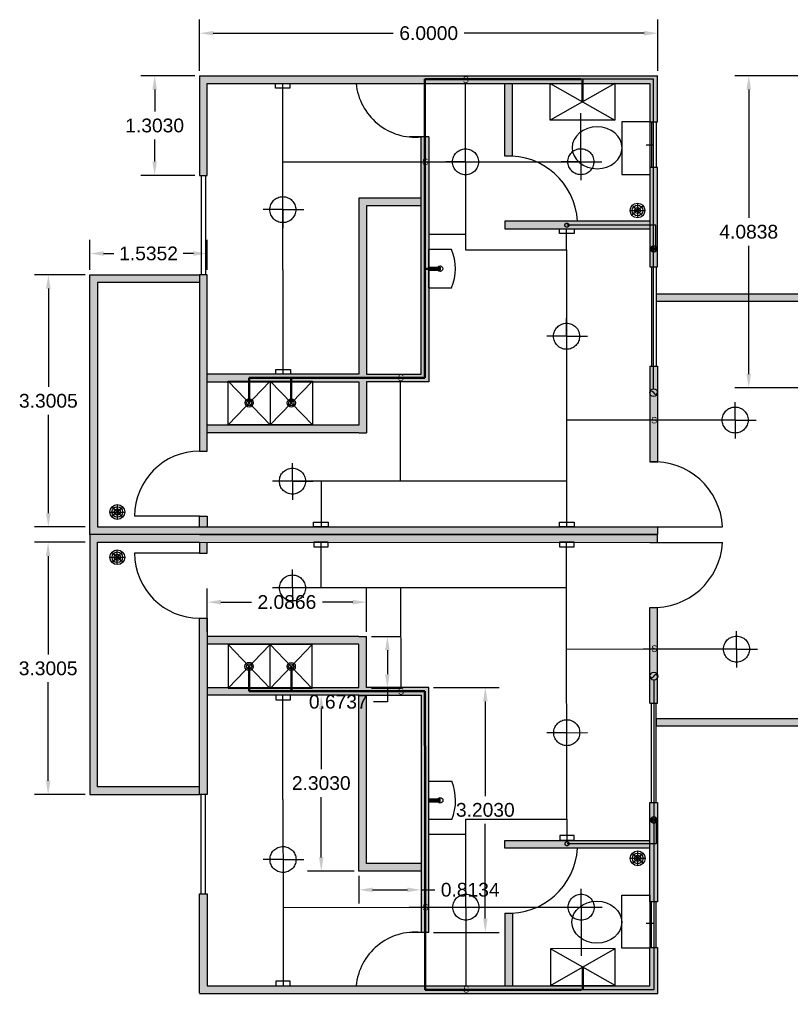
# Model space of a CAD drawing. Header units: inches. Extents: x 14 to 139, y -2 to 83.
# Drawn here: x 14.05 to 24.16, y 0.8 to 13.54 of the extents above; entities that cross this region are included whole.
import ezdxf

# ---------------------------------------------------------------- set-up
doc = ezdxf.new("R2010")
doc.units = ezdxf.units.IN
doc.header["$MEASUREMENT"] = 0
doc.header["$PDMODE"] = 3
doc.linetypes.add('ACAD_ISO02W100', pattern=[15, 12, -3])
doc.layers.add('Plumb-Cold-Supply', color=5, linetype='Continuous', lineweight=40)
for name, color, linetype in [('Services-Electrical', 1, 'ACAD_ISO02W100'), ('Services-Internet', 3, 'ACAD_ISO02W100'), ('Services-Water', 5, 'Continuous')]:
    doc.layers.add(name, color=color, linetype=linetype)
doc.styles.get("Standard").update_dxf_attribs({"font": 'arial.ttf'})
doc.dimstyles.get("Standard").update_dxf_attribs({"dimtxt": 0.18, "dimasz": 0.18, "dimexe": 0.18, "dimexo": 0.0625, "dimgap": 0.09, "dimtad": 0, "dimtih": 1, "dimtoh": 1, "dimdec": 4, "dimzin": 0, "dimdsep": 46, "dimtxsty": 'Standard', "dimcen": 0.09, "dimadec": 0, "dimazin": 0, "dimtfac": 1, "dimtdec": 4, "dimtofl": 0, "dimtmove": 0, "dimatfit": 3, "dimfxl": 1, "dimtolj": 1, "dimtzin": 0, "dimarcsym": 0})

# ---------------------------------------------------------------- blocks, each defined once
blk = doc.blocks.new('*D1')
at = {"color": 0, "lineweight": -2, "transparency": 16777216}
for p, q in [((16.41, 12.865), (16.41, 13.539)), ((22.41, 12.865), (22.41, 13.539)), ((16.59, 13.359), (18.946, 13.359)), ((22.23, 13.359), (19.873, 13.359))]:
    blk.add_line(p, q, dxfattribs=at)
at = {"color": 0, "transparency": 16777216}
for points in [[(16.59, 13.389), (16.59, 13.329), (16.41, 13.359)], [(22.23, 13.389), (22.23, 13.329), (22.41, 13.359)]]:
    blk.add_solid(points, dxfattribs=at)
at = {"layer": 'Defpoints', "color": 0, "transparency": 16777216}
for p in [(22.41, 13.359), (16.41, 12.802), (22.41, 12.802)]:
    blk.add_point(p, dxfattribs=at)
at = {"color": 0, "transparency": 16777216, "insert": (19.41, 13.359), "char_height": 0.18, "attachment_point": 5}
blk.add_mtext('\\A1;6.0000', dxfattribs=at)
blk = doc.blocks.new('*D4')
at = {"color": 0, "lineweight": -2, "transparency": 16777216}
for p, q in [((16.347, 12.802), (15.642, 12.802)), ((15.822, 12.622), (15.822, 12.333)), ((15.822, 11.679), (15.822, 11.969)), ((16.347, 11.499), (15.642, 11.499))]:
    blk.add_line(p, q, dxfattribs=at)
at = {"color": 0, "transparency": 16777216}
for points in [[(15.792, 12.622), (15.852, 12.622), (15.822, 12.802)], [(15.792, 11.679), (15.852, 11.679), (15.822, 11.499)]]:
    blk.add_solid(points, dxfattribs=at)
at = {"layer": 'Defpoints', "color": 0, "transparency": 16777216}
for p in [(16.41, 12.802), (15.822, 11.499), (16.41, 11.499)]:
    blk.add_point(p, dxfattribs=at)
at = {"color": 0, "transparency": 16777216, "insert": (15.822, 12.151), "char_height": 0.18, "attachment_point": 5}
blk.add_mtext('\\A1;1.3030', dxfattribs=at)
blk = doc.blocks.new('*D5')
at = {"color": 0, "lineweight": -2, "transparency": 16777216}
for p, q in [((14.974, 10.262), (14.974, 10.657)), ((16.51, 10.262), (16.51, 10.657)), ((15.154, 10.477), (15.288, 10.477)), ((16.33, 10.477), (16.196, 10.477))]:
    blk.add_line(p, q, dxfattribs=at)
at = {"color": 0, "transparency": 16777216}
for points in [[(15.154, 10.507), (15.154, 10.447), (14.974, 10.477)], [(16.33, 10.507), (16.33, 10.447), (16.51, 10.477)]]:
    blk.add_solid(points, dxfattribs=at)
at = {"layer": 'Defpoints', "color": 0, "transparency": 16777216}
for p in [(16.51, 10.477), (14.974, 10.199), (16.51, 10.199)]:
    blk.add_point(p, dxfattribs=at)
at = {"color": 0, "transparency": 16777216, "insert": (15.742, 10.477), "char_height": 0.18, "attachment_point": 5}
blk.add_mtext('\\A1;1.5352', dxfattribs=at)
blk = doc.blocks.new('*D6')
at = {"color": 0, "lineweight": -2, "transparency": 16777216}
for p, q in [((14.912, 10.199), (14.25, 10.199)), ((14.43, 10.019), (14.43, 8.731)), ((14.43, 7.079), (14.43, 8.367)), ((14.912, 6.899), (14.25, 6.899))]:
    blk.add_line(p, q, dxfattribs=at)
at = {"color": 0, "transparency": 16777216}
for points in [[(14.4, 10.019), (14.46, 10.019), (14.43, 10.199)], [(14.4, 7.079), (14.46, 7.079), (14.43, 6.899)]]:
    blk.add_solid(points, dxfattribs=at)
at = {"layer": 'Defpoints', "color": 0, "transparency": 16777216}
for p in [(14.974, 10.199), (14.43, 6.899), (14.974, 6.899)]:
    blk.add_point(p, dxfattribs=at)
at = {"color": 0, "transparency": 16777216, "insert": (14.43, 8.549), "char_height": 0.18, "attachment_point": 5}
blk.add_mtext('\\A1;3.3005', dxfattribs=at)
blk = doc.blocks.new('*D7')
at = {"color": 0, "lineweight": -2, "transparency": 16777216}
for p, q in [((14.912, 6.699), (14.247, 6.699)), ((14.427, 6.519), (14.427, 5.231)), ((14.427, 3.578), (14.427, 4.867)), ((14.912, 3.398), (14.247, 3.398))]:
    blk.add_line(p, q, dxfattribs=at)
at = {"color": 0, "transparency": 16777216}
for points in [[(14.397, 6.519), (14.457, 6.519), (14.427, 6.699)], [(14.397, 3.578), (14.457, 3.578), (14.427, 3.398)]]:
    blk.add_solid(points, dxfattribs=at)
at = {"layer": 'Defpoints', "color": 0, "transparency": 16777216}
for p in [(14.427, 6.699), (14.974, 6.699), (14.974, 3.398)]:
    blk.add_point(p, dxfattribs=at)
at = {"color": 0, "transparency": 16777216, "insert": (14.427, 5.049), "char_height": 0.18, "attachment_point": 5}
blk.add_mtext('\\A1;3.3005', dxfattribs=at)
blk = doc.blocks.new('*D22')
at = {"color": 0, "lineweight": -2, "transparency": 16777216}
for p, q in [((24.325, 12.802), (23.42, 12.802)), ((23.6, 12.622), (23.6, 10.942)), ((23.6, 8.899), (23.6, 10.579)), ((24.325, 8.719), (23.42, 8.719))]:
    blk.add_line(p, q, dxfattribs=at)
at = {"color": 0, "transparency": 16777216}
for points in [[(23.57, 12.622), (23.63, 12.622), (23.6, 12.802)], [(23.57, 8.899), (23.63, 8.899), (23.6, 8.719)]]:
    blk.add_solid(points, dxfattribs=at)
at = {"layer": 'Defpoints', "color": 0, "transparency": 16777216}
for p in [(24.387, 12.802), (23.6, 8.719), (24.387, 8.719)]:
    blk.add_point(p, dxfattribs=at)
at = {"color": 0, "transparency": 16777216, "insert": (23.6, 10.761), "char_height": 0.18, "attachment_point": 5}
blk.add_mtext('\\A1;4.0838', dxfattribs=at)
blk = doc.blocks.new('*D32')
at = {"color": 0, "lineweight": -2, "transparency": 16777216}
for p, q in [((16.51, 5.528), (16.51, 6.096)), ((18.596, 5.528), (18.596, 6.096)), ((16.69, 5.916), (17.088, 5.916)), ((18.416, 5.916), (18.018, 5.916))]:
    blk.add_line(p, q, dxfattribs=at)
at = {"color": 0, "transparency": 16777216}
for points in [[(16.69, 5.946), (16.69, 5.886), (16.51, 5.916)], [(18.416, 5.946), (18.416, 5.886), (18.596, 5.916)]]:
    blk.add_solid(points, dxfattribs=at)
at = {"layer": 'Defpoints', "color": 0, "transparency": 16777216}
for p in [(18.596, 5.916), (16.51, 5.466), (18.596, 5.466)]:
    blk.add_point(p, dxfattribs=at)
at = {"color": 0, "transparency": 16777216, "insert": (17.553, 5.916), "char_height": 0.18, "attachment_point": 5}
blk.add_mtext('\\A1;2.0866', dxfattribs=at)
blk = doc.blocks.new('*D33')
at = {"color": 0, "lineweight": -2, "transparency": 16777216}
for p, q in [((18.659, 5.466), (19.049, 5.466)), ((18.869, 5.286), (18.869, 4.972)), ((18.659, 4.792), (19.049, 4.792)), ((18.869, 4.792), (18.869, 4.612)), ((18.869, 4.612), (18.689, 4.612))]:
    blk.add_line(p, q, dxfattribs=at)
at = {"color": 0, "transparency": 16777216}
for points in [[(18.839, 5.286), (18.899, 5.286), (18.869, 5.466)], [(18.839, 4.972), (18.899, 4.972), (18.869, 4.792)]]:
    blk.add_solid(points, dxfattribs=at)
at = {"layer": 'Defpoints', "color": 0, "transparency": 16777216}
for p in [(18.596, 5.466), (18.596, 4.792), (18.869, 4.792)]:
    blk.add_point(p, dxfattribs=at)
at = {"color": 0, "transparency": 16777216, "insert": (18.226, 4.612), "char_height": 0.18, "attachment_point": 5}
blk.add_mtext('\\A1;0.6737', dxfattribs=at)
blk = doc.blocks.new('*D34')
at = {"color": 0, "lineweight": -2, "transparency": 16777216}
for p, q in [((18.434, 4.698), (17.823, 4.698)), ((18.003, 4.518), (18.003, 3.729)), ((18.003, 2.575), (18.003, 3.365)), ((18.434, 2.395), (17.823, 2.395))]:
    blk.add_line(p, q, dxfattribs=at)
at = {"color": 0, "transparency": 16777216}
for points in [[(17.973, 4.518), (18.033, 4.518), (18.003, 4.698)], [(17.973, 2.575), (18.033, 2.575), (18.003, 2.395)]]:
    blk.add_solid(points, dxfattribs=at)
at = {"layer": 'Defpoints', "color": 0, "transparency": 16777216}
for p in [(18.003, 4.698), (18.496, 4.698), (18.496, 2.395)]:
    blk.add_point(p, dxfattribs=at)
at = {"color": 0, "transparency": 16777216, "insert": (18.003, 3.547), "char_height": 0.18, "attachment_point": 5}
blk.add_mtext('\\A1;2.3030', dxfattribs=at)
blk = doc.blocks.new('*D35')
at = {"color": 0, "lineweight": -2, "transparency": 16777216}
for p, q in [((18.496, 2.333), (18.496, 1.972)), ((19.31, 2.333), (19.31, 1.972)), ((18.676, 2.152), (19.13, 2.152)), ((19.31, 2.152), (19.49, 2.152))]:
    blk.add_line(p, q, dxfattribs=at)
at = {"color": 0, "transparency": 16777216}
for points in [[(18.676, 2.182), (18.676, 2.122), (18.496, 2.152)], [(19.13, 2.182), (19.13, 2.122), (19.31, 2.152)]]:
    blk.add_solid(points, dxfattribs=at)
at = {"layer": 'Defpoints', "color": 0, "transparency": 16777216}
for p in [(18.496, 2.395), (19.31, 2.395), (19.31, 2.152)]:
    blk.add_point(p, dxfattribs=at)
at = {"color": 0, "transparency": 16777216, "insert": (19.953, 2.152), "char_height": 0.18, "attachment_point": 5}
blk.add_mtext('\\A1;0.8134', dxfattribs=at)
blk = doc.blocks.new('*D36')
at = {"color": 0, "lineweight": -2, "transparency": 16777216}
for p, q in [((19.472, 4.798), (20.331, 4.798)), ((20.151, 4.618), (20.151, 3.379)), ((20.151, 1.775), (20.151, 3.015)), ((19.472, 1.595), (20.331, 1.595))]:
    blk.add_line(p, q, dxfattribs=at)
at = {"color": 0, "transparency": 16777216}
for points in [[(20.121, 4.618), (20.181, 4.618), (20.151, 4.798)], [(20.121, 1.775), (20.181, 1.775), (20.151, 1.595)]]:
    blk.add_solid(points, dxfattribs=at)
at = {"layer": 'Defpoints', "color": 0, "transparency": 16777216}
for p in [(19.41, 4.798), (19.41, 1.595), (20.151, 1.595)]:
    blk.add_point(p, dxfattribs=at)
at = {"color": 0, "transparency": 16777216, "insert": (20.151, 3.197), "char_height": 0.18, "attachment_point": 5}
blk.add_mtext('\\A1;3.2030', dxfattribs=at)

msp = doc.modelspace()

# ---------------------------------------------------------------- hatches: boundary and pattern name
h = msp.add_hatch(color=256)
h.dxf.hatch_style = 1
h.paths.add_polyline_path([(22.40705, 9.00155), (22.30705, 9.00155), (22.30705, 7.75151, -0.02776602), (22.40705, 7.75155)])
h.paths.add_polyline_path([(22.40705, 11.60155), (22.30705, 11.60155), (22.30705, 10.30155), (22.40705, 10.30155)])
h.paths.add_polyline_path([(22.40705, 12.80244), (16.40957, 12.80244), (16.40957, 11.49942), (16.50957, 11.49942), (16.50957, 12.70244), (22.30705, 12.70244), (22.30705, 12.20155), (22.40705, 12.20155)])
h.paths.add_polyline_path([(22.30705, 10.90155), (20.50705, 10.90155), (20.40705, 10.90155), (20.40705, 10.80155), (22.30705, 10.80155)])
h.paths.add_polyline_path([(20.50705, 12.70244), (20.40705, 12.70244), (20.40705, 11.75199, -0.02774991), (20.50705, 11.75197)], flags=17)
h.paths.add_polyline_path([(19.40957, 12.00244), (19.30957, 12.00244), (19.30957, 8.89942), (18.59614, 8.89942), (18.59614, 11.10244), (19.30957, 11.10244), (19.30957, 11.20244), (18.49614, 11.20244), (18.49614, 8.89942), (16.50957, 8.89942), (16.50957, 8.79942), (18.49614, 8.79942), (18.49614, 8.23229), (16.50957, 8.23229), (16.50957, 8.13229), (18.49614, 8.13229), (18.59614, 8.13229), (18.59614, 8.79942), (19.40957, 8.79942), (19.40957, 8.89942)])
h = msp.add_hatch(color=7)
h.dxf.hatch_style = 1
h.paths.add_polyline_path([(22.32616, 10.50763), (22.35531, 10.53678), (22.32616, 10.56593)])
h.paths.add_polyline_path([(22.35531, 10.53678), (22.38446, 10.50763), (22.38446, 10.56593)])
h = msp.add_hatch(color=256)
h.dxf.hatch_style = 1
h.paths.add_polyline_path([(16.50957, 10.19942), (16.40957, 10.19942), (16.40957, 7.89164), (16.50957, 7.89164)], flags=17)
h.paths.add_polyline_path([(16.40957, 10.19942), (14.97437, 10.19942), (14.97437, 6.7989), (16.40957, 6.79942), (22.40705, 6.80155), (22.40705, 6.90151), (22.30705, 6.90151), (16.40953, 6.89942), (15.07437, 6.89894), (15.07437, 10.09942), (16.40957, 10.09942)])
h.paths.add_polyline_path([(16.50957, 7.03996), (16.40957, 7.03996), (16.40957, 6.89942), (16.50957, 6.89945)], flags=17)
h = msp.add_hatch(color=256)
h.dxf.hatch_style = 1
h.paths.add_polyline_path([(19.52283, 10.27847, -0.15066439), (19.529, 10.29847), (19.40835, 10.29847), (19.40835, 10.25847), (19.529, 10.25847, -0.15066439)])
h.paths.add_polyline_path([(19.55835, 10.29847), (19.529, 10.29847, 0.15066439), (19.52283, 10.27847, 0.15066439), (19.529, 10.25847), (19.55835, 10.25847)])
h = msp.add_hatch(color=256)
h.dxf.hatch_style = 1
h.paths.add_polyline_path([(24.38705, 9.95139), (22.38705, 9.95139), (22.38705, 9.85139), (24.38705, 9.85139)])
h.paths.add_polyline_path([(24.38705, 4.39443), (22.38705, 4.39443), (22.38705, 4.29443), (24.38705, 4.29443)])
h.paths.add_polyline_path([(38.38512, 4.39397), (36.38482, 4.39443), (36.38482, 4.29443), (38.3851, 4.29397)])
h = msp.add_hatch(color=256)
h.dxf.hatch_style = 1
h.paths.add_polyline_path([(16.50957, 3.39839), (16.40957, 3.39839), (16.40957, 5.70617), (16.50957, 5.70617)], flags=17)
h.paths.add_polyline_path([(16.40957, 3.39839), (14.97437, 3.39839), (14.97437, 6.7989), (16.40957, 6.79839), (22.40705, 6.79626), (22.40705, 6.69629), (22.30705, 6.69629), (16.40953, 6.69839), (15.07437, 6.69887), (15.07437, 3.49839), (16.40957, 3.49839)])
h.paths.add_polyline_path([(16.50957, 6.55785), (16.40957, 6.55785), (16.40957, 6.69839), (16.50957, 6.69836)], flags=17)
h = msp.add_hatch(color=256)
h.dxf.hatch_style = 1
h.paths.add_polyline_path([(22.40705, 4.59626), (22.30705, 4.59626), (22.30705, 5.84629, 0.02776602), (22.40705, 5.84626)])
h.paths.add_polyline_path([(22.40705, 1.99626), (22.30705, 1.99626), (22.30705, 3.29626), (22.40705, 3.29626)])
h.paths.add_polyline_path([(22.40705, 0.79537), (16.40957, 0.79537), (16.40957, 2.09839), (16.50957, 2.09839), (16.50957, 0.89537), (22.30705, 0.89537), (22.30705, 1.39626), (22.40705, 1.39626)])
h.paths.add_polyline_path([(22.30705, 2.69626), (20.50705, 2.69626), (20.40705, 2.69626), (20.40705, 2.79626), (22.30705, 2.79626)])
h.paths.add_polyline_path([(20.50705, 0.89537), (20.40705, 0.89537), (20.40705, 1.84581, 0.02774991), (20.50705, 1.84584)], flags=17)
h.paths.add_polyline_path([(19.40957, 1.59537), (19.30957, 1.59537), (19.30957, 4.69839), (18.59614, 4.69839), (18.59614, 2.49537), (19.30957, 2.49537), (19.30957, 2.39537), (18.49614, 2.39537), (18.49614, 4.69839), (16.50957, 4.69839), (16.50957, 4.79839), (18.49614, 4.79839), (18.49614, 5.36552), (16.50957, 5.36552), (16.50957, 5.46552), (18.49614, 5.46552), (18.59614, 5.46552), (18.59614, 4.79839), (19.40957, 4.79839), (19.40957, 4.69839)])
h = msp.add_hatch(color=256)
h.dxf.hatch_style = 1
h.paths.add_polyline_path([(19.52531, 3.32257, 0.15066439), (19.53149, 3.30258), (19.41084, 3.30249), (19.41081, 3.34249), (19.53146, 3.34258, 0.15066439)])
h.paths.add_polyline_path([(19.56084, 3.3026), (19.53149, 3.30258, -0.15066439), (19.52531, 3.32257, -0.15066439), (19.53146, 3.34258), (19.56081, 3.3426)])
h = msp.add_hatch(color=7)
h.dxf.hatch_style = 1
h.paths.add_polyline_path([(22.32884, 3.03712), (22.35797, 3.06629), (22.3288, 3.09542)])
h.paths.add_polyline_path([(22.38714, 3.03716), (22.3871, 3.09546), (22.35797, 3.06629)])

# ---------------------------------------------------------------- linework, layer by layer
for p, q in [((16.40957, 12.80244), (22.40957, 12.80244)), ((20.40705, 11.75199), (20.40705, 12.70244)), ((20.50705, 11.75197), (20.50705, 12.70244)), ((21.00196, 12.70244), (21.84672, 12.22033)), ((21.84672, 12.70244), (21.00196, 12.22033)), ((22.40705, 12.70244), (22.40957, 12.70244)), ((22.32705, 12.20155), (22.32705, 11.60155)), ((22.38705, 12.20155), (22.38705, 11.60155)), ((19.30957, 12.00244), (19.15957, 12.00244)), ((19.40957, 12.00244), (19.30957, 12.00244)), ((19.40957, 12.00244), (19.40957, 8.89942)), ((16.42957, 11.49942), (16.42957, 10.19942)), ((16.48957, 11.49942), (16.48957, 10.19942)), ((22.21681, 11.102), (22.06945, 10.97693)), ((22.07543, 11.10843), (22.21083, 10.9705)), ((22.14337, 11.13611), (22.14289, 10.94282)), ((22.04649, 11.03825), (22.23976, 11.03825)), ((19.70835, 10.52847), (19.40835, 10.52847)), ((19.40835, 10.52847), (19.40835, 10.02847)), ((19.40835, 10.29847), (19.55835, 10.29847)), ((19.40835, 10.25847), (19.55835, 10.25847)), ((19.55835, 10.29847), (19.55835, 10.25847)), ((22.32705, 10.30155), (22.32705, 9.00155)), ((22.38705, 10.30155), (22.38705, 9.00155)), ((19.40835, 10.02847), (19.70835, 10.02847)), ((22.38705, 9.95139), (24.38705, 9.95139)), ((22.38705, 9.95139), (22.38705, 9.85139)), ((22.38705, 9.85139), (24.38705, 9.85139)), ((22.30705, 9.00155), (22.40705, 9.00155)), ((22.30705, 9.00155), (22.30705, 7.75151)), ((22.40705, 9.00155), (22.40705, 7.75155)), ((16.78395, 8.80822), (17.33516, 8.23601)), ((17.33516, 8.80822), (16.78395, 8.23601)), ((17.33516, 8.80822), (17.33516, 8.23601)), ((17.88638, 8.80822), (17.33516, 8.23601)), ((17.33516, 8.80822), (17.88638, 8.23601)), ((19.40957, 8.89942), (19.40957, 8.79942)), ((18.49614, 8.13229), (16.50957, 8.13229)), ((18.49614, 8.13229), (18.59614, 8.13229)), ((22.30705, 7.75151), (22.40771, 7.75151)), ((15.40623, 7.15776), (15.25886, 7.03269)), ((15.26484, 7.1642), (15.40024, 7.02626)), ((15.33279, 7.19187), (15.3323, 6.99859)), ((15.23591, 7.09402), (15.42918, 7.09402)), ((16.40957, 7.03996), (15.55957, 7.03996)), ((14.97437, 6.8989), (14.97433, 6.8989)), ((22.40705, 6.90218), (23.25705, 6.90218)), ((15.07437, 6.79894), (15.07437, 6.7989)), ((15.07437, 6.79887), (15.07437, 6.7989)), ((16.50957, 6.79945), (16.50957, 6.79942)), ((16.50957, 6.79836), (16.50957, 6.79839)), ((14.97437, 6.6989), (14.97433, 6.6989)), ((22.40705, 6.69563), (23.25705, 6.69563)), ((15.23612, 6.50398), (15.42939, 6.50412)), ((15.40648, 6.44035), (15.25903, 6.56532)), ((15.2651, 6.43382), (15.4004, 6.57185)), ((15.33306, 6.40619), (15.33244, 6.59948)), ((16.40957, 6.55785), (15.55957, 6.55785)), ((22.30705, 4.59626), (22.30705, 5.84629)), ((22.40705, 4.59626), (22.40705, 5.84626)), ((18.49614, 5.46552), (16.50957, 5.46552)), ((16.78251, 4.7883), (17.33414, 5.36011)), ((17.33373, 4.78791), (16.78292, 5.36051)), ((17.33373, 4.78791), (17.33414, 5.36011)), ((17.33373, 4.78791), (17.88536, 5.35972)), ((17.88495, 4.78752), (17.33414, 5.36011)), ((18.49614, 5.46552), (18.59614, 5.46552)), ((19.40957, 4.69839), (19.40957, 4.79839)), ((19.40957, 1.59537), (19.40957, 4.69839)), ((22.30705, 4.59626), (22.40705, 4.59626)), ((22.32705, 3.29626), (22.32705, 4.59626)), ((22.38705, 3.29626), (22.38705, 4.59626)), ((22.38705, 4.39443), (22.38705, 4.29443)), ((19.41065, 3.57249), (19.71065, 3.57271)), ((16.42957, 2.09839), (16.42957, 3.39839)), ((16.48957, 2.09839), (16.48957, 3.39839)), ((19.41081, 3.34249), (19.56081, 3.3426)), ((19.56084, 3.3026), (19.56081, 3.3426)), ((19.41084, 3.30249), (19.56084, 3.3026)), ((19.711, 3.07271), (19.411, 3.07249)), ((22.04951, 2.56459), (22.24278, 2.56473)), ((22.21988, 2.50097), (22.07242, 2.62593)), ((22.0785, 2.49443), (22.2138, 2.63246)), ((22.14646, 2.46681), (22.14584, 2.66009)), ((22.32705, 1.39626), (22.32705, 1.99626)), ((22.38705, 1.39626), (22.38705, 1.99626)), ((20.40705, 1.84581), (20.40705, 0.89537)), ((20.50705, 1.84584), (20.50705, 0.89537)), ((19.30957, 1.59537), (19.15957, 1.59537)), ((19.40957, 1.59537), (19.30957, 1.59537)), ((21.85092, 0.90026), (21.00582, 1.38177)), ((21.00616, 0.89966), (21.85058, 1.38237)), ((22.40705, 0.89537), (22.40957, 0.89537)), ((16.40957, 0.79537), (22.40957, 0.79537))]:
    msp.add_line(p, q)
for points in [[(16.40957, 12.79942), (16.40957, 11.49942), (16.50957, 11.49942), (16.50957, 12.70244), (22.30705, 12.70244), (22.30705, 12.20155), (22.40705, 12.20155), (22.40705, 12.80155)], [(19.30957, 11.10244), (18.59614, 11.10244), (18.59614, 8.89942), (19.30957, 8.89942), (19.30957, 12.00244)], [(19.30957, 11.20244), (18.49614, 11.20244), (18.49614, 8.89942), (16.50957, 8.89942)], [(22.30705, 10.90155), (20.50705, 10.90155), (20.40705, 10.90155), (20.40705, 10.80155), (22.30705, 10.80155)], [(22.40705, 6.90218), (22.40705, 6.80155), (16.40957, 6.79942), (14.97437, 6.7989), (14.97437, 10.19942), (16.40957, 10.19942), (16.40957, 7.89164), (16.50957, 7.89164), (16.50957, 10.19942), (16.40957, 10.19942)], [(16.40957, 10.09942), (15.07437, 10.09942), (15.07437, 6.89894), (16.40953, 6.89942), (22.30705, 6.90151), (22.40705, 6.90151)], [(16.50957, 8.79942), (18.49614, 8.79942), (18.49614, 8.23229), (16.50957, 8.23229)], [(19.40957, 8.79942), (18.59614, 8.79942), (18.59614, 8.13229)], [(16.40957, 6.89942), (16.40957, 7.03996), (16.50957, 7.03996), (16.50957, 6.89945)], [(22.40705, 6.69563), (22.40705, 6.79626), (16.40957, 6.79839), (14.97437, 6.7989), (14.97437, 3.39839), (16.40957, 3.39839), (16.40957, 5.70617), (16.50957, 5.70617), (16.50957, 3.39839), (16.40957, 3.39839)], [(16.40957, 3.49839), (15.07437, 3.49839), (15.07437, 6.69887), (16.40953, 6.69839), (22.30705, 6.69629), (22.40705, 6.69629)], [(16.40957, 6.69839), (16.40957, 6.55785), (16.50957, 6.55785), (16.50957, 6.69836)], [(16.50957, 4.79839), (18.49614, 4.79839), (18.49614, 5.36552), (16.50957, 5.36552)], [(19.40957, 4.79839), (18.59614, 4.79839), (18.59614, 5.46552)], [(19.30957, 2.39537), (18.49614, 2.39537), (18.49614, 4.69839), (16.50957, 4.69839)], [(19.30957, 2.49537), (18.59614, 2.49537), (18.59614, 4.69839), (19.30957, 4.69839), (19.30957, 1.59537)], [(22.30705, 2.69626), (20.50705, 2.69626), (20.40705, 2.69626), (20.40705, 2.79626), (22.30705, 2.79626)], [(16.40957, 0.79839), (16.40957, 2.09839), (16.50957, 2.09839), (16.50957, 0.89537), (22.30705, 0.89537), (22.30705, 1.39626), (22.40705, 1.39626), (22.40705, 0.79626)]]:
    msp.add_lwpolyline(points)
for points in [[(21.00196, 12.70244), (21.84672, 12.70244), (21.84672, 12.22033), (21.00196, 12.22033)], [(22.30718, 12.1997), (21.94014, 12.1997), (21.94014, 11.50865), (22.30718, 11.50865)], [(22.40705, 10.30155), (22.40705, 11.60155), (22.30705, 11.60155), (22.30705, 10.30155)], [(16.78395, 8.80822), (17.88638, 8.80822), (17.88638, 8.23601), (16.78395, 8.23601)], [(16.78251, 4.7883), (17.88495, 4.78752), (17.88536, 5.35972), (16.78292, 5.36051)], [(24.38705, 4.39443), (24.38705, 4.29443), (22.38705, 4.29443), (22.38705, 4.39443)], [(22.40705, 3.29626), (22.40705, 1.99626), (22.30705, 1.99626), (22.30705, 3.29626)], [(22.30391, 1.38922), (21.93686, 1.38944), (21.93728, 2.0805), (22.30433, 2.08027)], [(21.00616, 0.89966), (21.85092, 0.90026), (21.85058, 1.38237), (21.00582, 1.38177)]]:
    msp.add_lwpolyline(points, close=True)
for centre, radius in [((22.14313, 11.03947), 0.09664), ((22.14313, 11.03947), 0.06944), ((22.14313, 11.03947), 0.03918), ((22.14313, 11.03947), 0.01554), ((19.55835, 10.27847), 0.03552), ((17.05955, 8.52212), 0.05404), ((17.05955, 8.52212), 0.03414), ((17.61077, 8.52212), 0.05404), ((17.61077, 8.52212), 0.03414), ((15.33254, 7.09523), 0.09664), ((15.33254, 7.09523), 0.06944), ((15.33254, 7.09523), 0.03918), ((15.33254, 7.09523), 0.01554), ((15.33275, 6.50283), 0.09664), ((15.33275, 6.50283), 0.06944), ((15.33275, 6.50283), 0.03918), ((15.33275, 6.50283), 0.01554), ((17.05833, 5.07421), 0.05404), ((17.05833, 5.07421), 0.03414), ((17.60954, 5.07382), 0.05404), ((17.60954, 5.07382), 0.03414), ((19.56083, 3.3226), 0.03552), ((22.14615, 2.56345), 0.09664), ((22.14615, 2.56345), 0.06944), ((22.14615, 2.56345), 0.03918), ((22.14615, 2.56345), 0.01554)]:
    msp.add_circle(centre, radius)
for centre, radius, start, end in [((19.23457, 12.77744), 0.77862, 185.52754, 275.52754), ((20.45682, 10.85177), 0.9016, 3.164942, 93.164942), ((19.11824, 10.27847), 0.64088, 337.040105, 22.959895), ((16.41041, 7.0408), 0.85084, 90.056674, 180.056674), ((22.35738, 6.85185), 0.90108, 3.202049, 93.202049), ((22.35738, 6.74596), 0.90108, 266.797951, 356.797951), ((16.41041, 6.55701), 0.85084, 179.943326, 269.943326), ((19.12072, 3.32229), 0.64088, 337.080905, 23.000695), ((20.45682, 2.74604), 0.9016, 266.835058, 356.835058), ((19.23457, 0.82037), 0.77862, 84.47246, 174.47246)]:
    msp.add_arc(centre, radius, start, end)
at = {"extrusion": (0, 0, -1)}
msp.add_ellipse((21.61438, 11.86059), major_axis=(0.32669, 0), ratio=0.84004965, start_param=-1.57079633, end_param=4.71238898, dxfattribs=at)
msp.add_ellipse((21.6113, 1.72875), major_axis=(0.32669, -0.0002), ratio=0.84004965, start_param=-1.57079633, end_param=4.71238898)
at = {"layer": 'Plumb-Cold-Supply'}
for p, q in [((21.40033, 12.75897), (19.35917, 12.75897)), ((19.35917, 12.75897), (19.35917, 10.27447)), ((21.42434, 12.46139), (21.42434, 12.75897)), ((19.55835, 10.27847), (19.35917, 10.27847)), ((19.35917, 10.27447), (19.35917, 8.84998)), ((17.61077, 8.84998), (17.05805, 8.84998)), ((17.05805, 8.84998), (17.05955, 8.79942)), ((17.05955, 8.52212), (17.05955, 8.80822)), ((17.61077, 8.84998), (17.61077, 8.52212)), ((19.35917, 8.84998), (17.6142, 8.84998)), ((17.06078, 5.07718), (17.06098, 4.79108)), ((17.61223, 4.7497), (17.612, 5.07757)), ((17.05951, 4.74931), (17.06098, 4.79988)), ((17.61223, 4.7497), (17.05951, 4.74931)), ((19.36063, 4.75095), (17.61566, 4.74971)), ((19.36164, 3.32646), (19.36063, 4.75095)), ((19.36341, 0.84196), (19.36164, 3.32646)), ((21.42837, 1.14102), (21.42858, 0.84343)), ((21.40458, 0.84342), (19.36341, 0.84196))]:
    msp.add_line(p, q, dxfattribs=at)
at = {"layer": 'Services-Electrical'}
for p, q in [((17.49965, 12.57565), (17.49965, 12.70244)), ((19.89218, 11.9111), (19.89218, 12.70244)), ((17.49965, 11.67737), (17.49965, 12.57565)), ((21.40202, 11.67737), (21.40202, 12.31434)), ((19.89218, 11.67639), (19.89218, 11.9111)), ((21.40258, 11.67815), (21.40258, 11.91286)), ((17.49965, 10.26387), (17.49965, 11.67737)), ((17.49965, 11.67737), (19.15142, 11.67737)), ((19.15142, 11.67737), (19.89186, 11.67737)), ((19.89218, 11.67639), (19.6331, 11.67639)), ((19.89186, 11.67737), (21.40202, 11.67737)), ((19.89186, 11.67737), (19.89186, 10.52544)), ((19.89218, 11.67639), (20.1656, 11.67639)), ((19.89218, 11.67639), (19.89218, 11.43426)), ((21.40258, 11.67815), (21.1435, 11.67815)), ((21.40258, 11.67815), (21.676, 11.67815)), ((21.40258, 11.67815), (21.40258, 11.43603)), ((17.49941, 11.05079), (17.49941, 11.2855)), ((17.49941, 11.05079), (17.24033, 11.05079)), ((17.49941, 11.05079), (17.77283, 11.05079)), ((17.49941, 11.05079), (17.49941, 10.80866)), ((19.89186, 10.72423), (19.40957, 10.72423)), ((21.2153, 10.70846), (21.2153, 10.80155)), ((21.2153, 10.52544), (21.2153, 10.70846)), ((19.89186, 10.52544), (21.2153, 10.52544)), ((21.2153, 10.52544), (21.2153, 7.49813)), ((17.49965, 10.26387), (17.49965, 9.02166)), ((21.2151, 9.39429), (21.2151, 9.62901)), ((21.2151, 9.39429), (20.95602, 9.39429)), ((21.2151, 9.39429), (21.48852, 9.39429)), ((21.2151, 9.39429), (21.2151, 9.15217)), ((17.49965, 9.02166), (17.49965, 8.89942)), ((19.04211, 7.49813), (19.04211, 8.79942)), ((23.42159, 8.29811), (23.42159, 8.53282)), ((21.2153, 8.29954), (22.21527, 8.29954)), ((22.21527, 8.29954), (22.30705, 8.29954)), ((22.30705, 8.29954), (22.40705, 8.29954)), ((22.40705, 8.29954), (23.42099, 8.29954)), ((23.42159, 8.29811), (23.16251, 8.29811)), ((23.42159, 8.29811), (23.69501, 8.29811)), ((23.42159, 8.29811), (23.42159, 8.05598)), ((17.62537, 7.49852), (17.62537, 7.73323)), ((17.62537, 7.49852), (17.36628, 7.49852)), ((17.62537, 7.49852), (17.89878, 7.49852)), ((17.62537, 7.49852), (17.62537, 7.25639)), ((21.2153, 7.49813), (17.62819, 7.49813)), ((18, 7.49813), (18, 7)), ((21.2153, 7.49813), (21.2153, 6.90113)), ((18, 7), (18.00004, 6.89998)), ((18.00014, 6.59996), (18.00011, 6.69998)), ((21.2158, 6.10412), (21.21537, 6.70113)), ((18.0005, 6.10183), (18.00014, 6.59996)), ((17.62586, 6.10118), (17.62569, 6.34331)), ((17.62586, 6.10118), (17.36678, 6.101)), ((17.62586, 6.10118), (17.62603, 5.86647)), ((21.2158, 6.10412), (17.62869, 6.10157)), ((19.0426, 6.10257), (19.04353, 4.80129)), ((21.21795, 3.07681), (21.2158, 6.10412)), ((23.43979, 5.30138), (23.43979, 5.53609)), ((21.21637, 5.30271), (22.21633, 5.30343)), ((22.21633, 5.30343), (22.30811, 5.30349)), ((22.30705, 5.30349), (22.40705, 5.30349)), ((22.40705, 5.30349), (23.43959, 5.30349)), ((23.43979, 5.30138), (23.18071, 5.30138)), ((23.43979, 5.30138), (23.7132, 5.30138)), ((23.43979, 5.30138), (23.43979, 5.05925)), ((17.50123, 4.57794), (17.50114, 4.70019)), ((17.50211, 3.33574), (17.50123, 4.57794)), ((21.21695, 4.20796), (20.95787, 4.20777)), ((21.21695, 4.20796), (21.49037, 4.20815)), ((17.50211, 3.33574), (17.50312, 1.92224)), ((19.89452, 3.07587), (21.21795, 3.07681)), ((19.89534, 1.92394), (19.89452, 3.07587)), ((21.21795, 3.07681), (21.21808, 2.8938)), ((19.89466, 2.87708), (19.41236, 2.87673)), ((21.21808, 2.8938), (21.21815, 2.8007)), ((17.50244, 2.54882), (17.24336, 2.54863)), ((17.50244, 2.54882), (17.77585, 2.54901)), ((19.89565, 1.92492), (19.89548, 2.16705)), ((21.40606, 1.92423), (21.40588, 2.16636)), ((17.50312, 1.92224), (19.15489, 1.92342)), ((17.50312, 1.92224), (17.50376, 1.02396)), ((19.15489, 1.92342), (19.89534, 1.92394)), ((19.89534, 1.92394), (21.4055, 1.92502)), ((19.89565, 1.92492), (20.16907, 1.92512)), ((19.89565, 1.92492), (19.89582, 1.69021)), ((21.4055, 1.92502), (21.40595, 1.28804)), ((21.40606, 1.92423), (21.67947, 1.92443)), ((19.89582, 1.69021), (19.89639, 0.89887)), ((17.50376, 1.02396), (17.50385, 0.89717))]:
    msp.add_line(p, q, dxfattribs=at)
for points in [[(17.40284, 12.7023), (17.59343, 12.7023), (17.59343, 12.64076), (17.40284, 12.64076)], [(21.12288, 10.79987), (21.31346, 10.79987), (21.31346, 10.73833), (21.12288, 10.73833)], [(17.40774, 8.96095), (17.59833, 8.96095), (17.59833, 8.89942), (17.40774, 8.89942)], [(17.9036, 6.96148), (18.09419, 6.96148), (18.09419, 6.89995), (17.9036, 6.89995)], [(21.12424, 6.96263), (21.31483, 6.96263), (21.31483, 6.90109), (21.12424, 6.90109)], [(17.90372, 6.63841), (18.0943, 6.63855), (18.09426, 6.70008), (17.90367, 6.69995)], [(21.12436, 6.63956), (21.31494, 6.63969), (21.3149, 6.70123), (21.12431, 6.70109)], [(17.40928, 4.63859), (17.59987, 4.63873), (17.59982, 4.70026), (17.40923, 4.70013)], [(21.12572, 2.80232), (21.31631, 2.80245), (21.31627, 2.86399), (21.12568, 2.86385)], [(17.40704, 0.89724), (17.59763, 0.89738), (17.59759, 0.95891), (17.407, 0.95878)]]:
    msp.add_lwpolyline(points, close=True, dxfattribs=at)
for centre in [(19.89218, 11.67639), (21.40258, 11.67815), (17.49941, 11.05079), (21.2151, 9.39429), (23.42159, 8.29811), (17.62537, 7.49852), (17.62586, 6.10118), (23.43979, 5.30138), (21.21695, 4.20796), (17.50244, 2.54882), (19.89565, 1.92492), (21.40606, 1.92423)]:
    msp.add_circle(centre, 0.17017, dxfattribs=at)
at = {"layer": 'Services-Internet'}
for p, q in [((22.38446, 10.84754), (21.21793, 10.84754)), ((22.38446, 10.56593), (22.38446, 10.84754)), ((22.35531, 10.53678), (22.32616, 10.56593)), ((22.32616, 10.56593), (22.32616, 10.50763)), ((22.35531, 10.53678), (22.32616, 10.50763)), ((22.35531, 10.53678), (22.38446, 10.56593)), ((22.35531, 10.53678), (22.38446, 10.50763)), ((22.38446, 10.56593), (22.38446, 10.50763)), ((22.35797, 3.06629), (22.3288, 3.09542)), ((22.32884, 3.03712), (22.3288, 3.09542)), ((22.35797, 3.06629), (22.32884, 3.03712)), ((22.35797, 3.06629), (22.3871, 3.09546)), ((22.35797, 3.06629), (22.38714, 3.03716)), ((22.38714, 3.03716), (22.3871, 3.09546)), ((22.38714, 3.03716), (22.38734, 2.75555)), ((22.38734, 2.75555), (21.22081, 2.75472))]:
    msp.add_line(p, q, dxfattribs=at)
for centre, radius in [((21.21793, 10.84754), 0.02634), ((22.35531, 10.53678), 0.04122), ((22.35797, 3.06629), 0.04122), ((21.22081, 2.75472), 0.02634)]:
    msp.add_circle(centre, radius, dxfattribs=at)
at = {"layer": 'Services-Water'}
for p, q in [((22.35474, 12.75897), (21.40033, 12.75897)), ((22.35474, 11.89322), (22.35474, 12.75897)), ((22.35474, 11.89322), (22.25513, 11.89322)), ((22.35474, 8.70687), (22.35474, 11.89322)), ((22.35609, 4.8962), (22.35836, 1.70985)), ((22.35836, 1.70985), (22.25876, 1.70978)), ((22.35836, 1.70985), (22.35898, 0.8441)), ((22.35898, 0.8441), (21.40458, 0.84342))]:
    msp.add_line(p, q, dxfattribs=at)
for centre in [(22.35615, 8.65598), (22.35747, 4.94708)]:
    msp.add_circle(centre, 0.0509, dxfattribs=at)
for centre, radius, start, end in [((22.33069, 8.64913), 0.02636, 9.63351, 164.931779), ((22.3816, 8.66028), 0.02581, 189.575919, 350.424081), ((22.33201, 4.95392), 0.02636, 195.109021, 350.40729), ((22.38292, 4.94281), 0.02581, 9.616719, 170.464881)]:
    msp.add_arc(centre, radius, start, end, dxfattribs=at)

# ---------------------------------------------------------------- texts
at = {"layer": 'Services-Electrical', "char_height": 0.08462, "attachment_point": 1}
for insert in [(19.85679, 12.79404), (19.32498, 11.71931), (19.0062, 8.89474), (22.32302, 8.33884)]:
    msp.add_mtext_dynamic_manual_height_columns('S', width=0.0738644, gutter_width=0.4231, heights=[0], dxfattribs=dict(at, insert=insert))
at = {"layer": 'Services-Electrical', "char_height": 0.08462, "attachment_point": 7, "rotation": 0.0408}
for insert in [(22.32411, 5.2642), (19.00769, 4.70594), (19.32848, 1.8816), (19.86105, 0.80724)]:
    msp.add_mtext_dynamic_manual_height_columns('S', width=0.0738644, gutter_width=0.4231, heights=[0], dxfattribs=dict(at, insert=insert))

# ---------------------------------------------------------------- dimensions: what is measured, and where the dimension line sits
for base, p1, p2, picture, middle in [((22.40957, 13.35881), (16.40957, 12.80244), (22.40957, 12.80244), '*D1', (19.40957, 13.35881)), ((16.50957, 10.47674), (14.97437, 10.19942), (16.50957, 10.19942), '*D5', (15.74197, 10.47674)), ((18.59614, 5.91558), (16.50957, 5.46552), (18.59614, 5.46552), '*D32', (17.55286, 5.91558)), ((19.30957, 2.15219), (18.49614, 2.39537), (19.30957, 2.39537), '*D35', (19.95283, 2.15219))]:
    dim = msp.add_linear_dim(base=base, p1=p1, p2=p2, dimstyle='Standard')
    dim.commit()
    dim.dimension.update_dxf_attribs({"geometry": picture, "text_midpoint": middle})
for base, p1, p2, picture, middle in [((15.82209, 11.49942), (16.40957, 12.80244), (16.40957, 11.49942), '*D4', (15.82209, 12.15093)), ((23.60003, 8.71861), (24.38705, 12.80244), (24.38705, 8.71861), '*D22', (23.60003, 10.76052)), ((14.42979, 6.8989), (14.97437, 10.19942), (14.97433, 6.8989), '*D6', (14.42979, 8.54916)), ((14.42668, 6.6989), (14.97437, 3.39839), (14.97433, 6.6989), '*D7', (14.42668, 5.04865)), ((18.86916, 4.79183), (18.59614, 5.46552), (18.59614, 4.79183), '*D33', (18.22553, 4.61183)), ((20.15142, 1.59537), (19.40957, 4.79839), (19.40957, 1.59537), '*D36', (20.15142, 3.19688)), ((18.00323, 4.69839), (18.49614, 2.39537), (18.49614, 4.69839), '*D34', (18.00323, 3.54688))]:
    dim = msp.add_linear_dim(base=base, p1=p1, p2=p2, angle=90, dimstyle='Standard')
    dim.commit()
    dim.dimension.update_dxf_attribs({"geometry": picture, "text_midpoint": middle})

doc.saveas('drawing.dxf')
